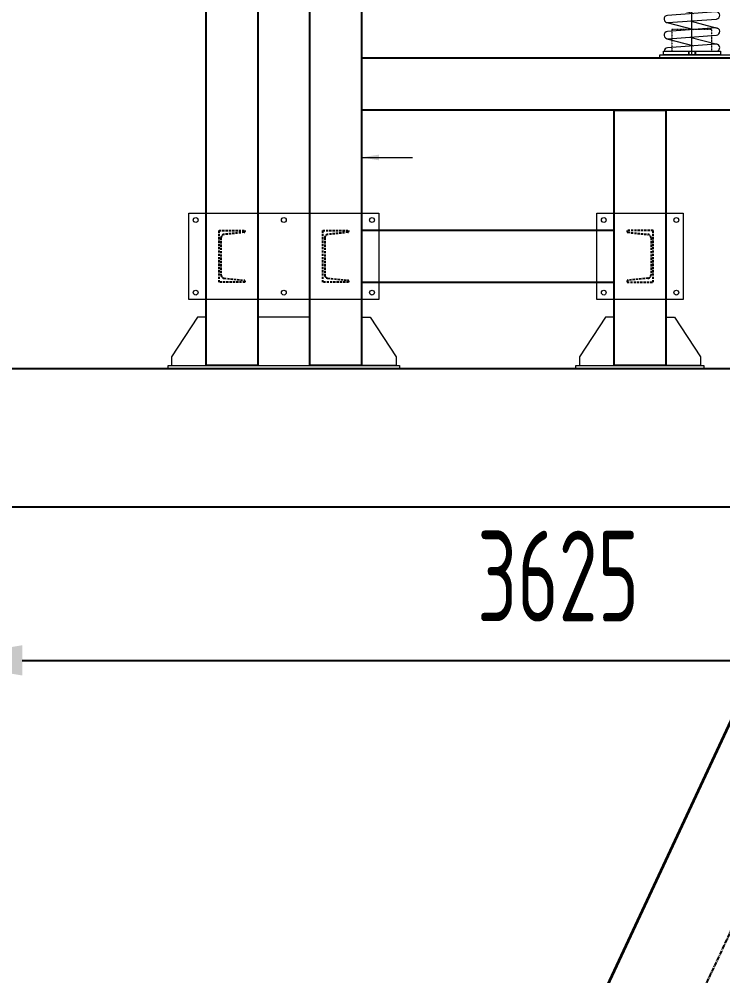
# Model space of a CAD drawing. Header units: millimetres. Extents: x -1263456 to 2767218, y -83310 to 50301.
# Drawn here: x 1102713 to 1104749, y -34535 to -31768 of the extents above; entities that cross this region are included whole.
import ezdxf

# ---------------------------------------------------------------- set-up
doc = ezdxf.new("R2010")
doc.units = ezdxf.units.MM
for name, pattern in [('AM_ISO08W050', [18, 12, -1.5, 3, -1.5]), ('AUSGEZOGEN', [0]), ('DASHDOT', [1, 0.5, -0.25, 0, -0.25]), ('HIDDEN', [9.525, 6.35, -3.175])]:
    doc.linetypes.add(name, pattern=pattern)
doc.layers.get('0').update_dxf_attribs({"color": 255, "lineweight": 50})
doc.layers.get('Defpoints').update_dxf_attribs({"linetype": 'AUSGEZOGEN'})
for name, color, linetype, lineweight in [('AM_0', 7, 'Continuous', 50), ('AM_5', 3, 'Continuous', 25), ('AM_6', 2, 'Continuous', 35), ('AM_7', 4, 'AM_ISO08W050', 25), ('AM_8', 1, 'Continuous', 25), ('CONT', 2, 'Continuous', 13)]:
    doc.layers.add(name, color=color, linetype=linetype, lineweight=lineweight)
doc.layers.add('Cont-Trolley', color=4, linetype='Continuous')
doc.layers.add('HID', color=2, linetype='HIDDEN')
doc.styles.add('ROMANS', font='romans.shx', dxfattribs={"width": 0.85})
doc.styles.get("Standard").update_dxf_attribs({"font": 'ISOCP.SHX', "width": 0.7})
doc.dimstyles.new('AM_ISO$0', dxfattribs={"dimtxt": 3.5, "dimasz": 3.5, "dimexe": 1, "dimexo": 1, "dimgap": 1.5, "dimtad": 1, "dimdsep": 46, "dimtxsty": 'Standard', "dimcen": 0, "dimclrd": 256, "dimclre": 256, "dimclrt": 2, "dimazin": 2, "dimtp": 0.1, "dimtm": 0.1, "dimtfac": 0.71, "dimtmove": 0, "dimatfit": 3, "dimfxl": 1, "dimlwd": -1, "dimlwe": -1, "dimarcsym": 1})
doc.dimstyles.new('CJN', dxfattribs={"dimtxt": 25, "dimasz": 25, "dimexe": 7.5, "dimexo": 7.5, "dimgap": 7.5, "dimtad": 1, "dimtoh": 1, "dimdec": 1, "dimzin": 12, "dimdsep": 46, "dimtxsty": 'ROMANS', "dimcen": 10, "dimclrd": 9, "dimclre": 9, "dimclrt": 2, "dimadec": 1, "dimazin": 3, "dimtfac": 0.7, "dimtdec": 1, "dimtmove": 0, "dimatfit": 3, "dimfxl": 1, "dimtolj": 1, "dimtzin": 0, "dimlwd": 9, "dimlwe": 9, "dimarcsym": 1})

# ---------------------------------------------------------------- blocks, each defined once
blk = doc.blocks.new('Type_15')
at = {"color": 3, "linetype": 'ByBlock'}
for p, q in [((-10, -10), (-10, 0)), ((-8.8, -10), (-8.8, 0)), ((0, -264), (0, 0)), ((8.8, -10), (8.8, 0)), ((10, -10), (10, 0)), ((-69.2, -31), (70.8, -20.5)), ((-5.9, -26.2), (72.6, -46.5)), ((-72.6, -30.7), (5.9, -51)), ((69.2, -46.2), (-70.8, -56.7)), ((-72.6, -77.4), (5.9, -97.7)), ((-69.2, -77.7), (70.8, -67.2)), ((-5.9, -72.9), (72.6, -93.2)), ((69.2, -92.9), (-70.8, -103.4)), ((-72.6, -124.1), (5.9, -144.4)), ((-69.2, -124.4), (70.8, -113.9)), ((-5.9, -119.6), (72.6, -139.9)), ((69.2, -139.6), (-70.8, -150.1)), ((-69.2, -171.1), (70.8, -160.6)), ((-72.6, -170.8), (5.9, -191.1)), ((69.2, -186.3), (-70.8, -196.8)), ((-5.9, -166.3), (72.6, -186.6)), ((-72.6, -217.5), (5.9, -237.8)), ((-69.2, -217.8), (70.8, -207.3)), ((-5.9, -213), (72.6, -233.3)), ((69.2, -233), (-70.8, -243.5)), ((-10, -254), (-10, -264)), ((-8.8, -254), (-8.8, -264)), ((8.8, -254), (8.8, -264)), ((10, -254), (10, -264))]:
    blk.add_line(p, q, dxfattribs=at)
for points in [[(82.5, -10), (-82.5, -10), (-82.5, 0), (82.5, 0)], [(82.5, -264), (-82.5, -264), (-82.5, -254), (82.5, -254)]]:
    blk.add_lwpolyline(points, close=True, dxfattribs=at)
at = {"color": 3, "linetype": 'DASHDOT'}
for points in [[(58, -10), (58, -73), (-58, -73), (-58, -10)], [(58, -254), (58, -191), (-58, -191), (-58, -254)]]:
    blk.add_lwpolyline(points, dxfattribs=at)
at = {"color": 3, "linetype": 'ByBlock'}
for centre, start, end in [((-70, -20.5), 90, 274.2892), ((70, -10), 274.2892, 0), ((70, -56.7), 274.2892, 94.2892), ((-70, -67.2), 94.2892, 274.2892), ((-70, -113.9), 94.2892, 274.2892), ((70, -103.4), 274.2892, 94.2892), ((-70, -160.6), 94.2892, 274.2892), ((70, -150.1), 274.2892, 94.2892), ((70, -196.8), 274.2892, 94.2892), ((-70, -207.3), 94.2892, 274.2892), ((-70, -254), 94.2892, 180), ((70, -243.5), 270, 94.2892)]:
    blk.add_arc(centre, 10.5, start, end, dxfattribs=at)
blk = doc.blocks.new('*D238')
at = {"layer": 'AM_5', "transparency": 16777216}
for p, q in [((1102459.5, -29658), (1102459.5, -33697.6)), ((1106084.6, -33074.7), (1106084.6, -33697.6)), ((1102722, -33622.6), (1105822.1, -33622.6))]:
    blk.add_line(p, q, dxfattribs=at)
for points in [[(1102722, -33578.8), (1102722, -33666.3), (1102459.5, -33622.6)], [(1105822.1, -33578.8), (1105822.1, -33666.3), (1106084.6, -33622.6)]]:
    blk.add_solid(points, dxfattribs=at)
at = {"layer": 'Defpoints', "color": 0, "transparency": 16777216}
for p in [(1102459.5, -29583, -0.1), (1106084.6, -32999.7, -3.3), (1106084.6, -33622.6)]:
    blk.add_point(p, dxfattribs=at)
at = {"layer": 'AM_5', "color": 2, "transparency": 16777216, "insert": (1104272.1, -33378.8), "char_height": 262.5, "attachment_point": 5, "bg_fill": 3, "box_fill_scale": 1.1, "bg_fill_color": 256, "bg_fill_true_color": 13158600, "bg_fill_transparency": 0}
blk.add_mtext('3625', dxfattribs=at)
blk = doc.blocks.new('A$Cb9ce5bf2')
at = {"layer": 'CONT', "elevation": 3.2}
for points in [[(1492.1, 1128.9), (1877.1, 1128.9), (1877.1, 1118.9), (1492.1, 1118.9)], [(79.3, 255), (79.3, 230), (179.3, 230), (179.3, 370), (154.3, 370)], [(479.3, 370), (329.3, 370), (329.3, 230), (479.3, 230)], [(729.3, 255), (729.3, 230), (629.3, 230), (629.3, 370), (654.3, 370)], [(1259.3, 255), (1259.3, 230), (1359.3, 230), (1359.3, 370), (1334.3, 370)], [(1609.3, 255), (1609.3, 230), (1509.3, 230), (1509.3, 370), (1534.3, 370)], [(69.3, 230), (739.3, 230), (739.3, 220), (69.3, 220)], [(1249.3, 230), (1619.3, 230), (1619.3, 220), (1249.3, 220)]]:
    blk.add_lwpolyline(points, close=True, dxfattribs=at)
at = {"layer": 'CONT', "color": 181, "elevation": 3.2}
for points in [[(129.3, 670.9), (679.3, 670.9), (679.3, 420.9), (129.3, 420.9)], [(1309.6, 670.9), (1559.6, 670.9), (1559.6, 420.9), (1309.6, 420.9)]]:
    blk.add_lwpolyline(points, close=True, dxfattribs=at)
at = {"layer": 'CONT', "color": 181}
for centre in [(149.3, 650.9), (404.3, 650.9), (659.3, 650.9), (1329.6, 650.9), (1539.6, 650.9), (149.3, 440.9), (404.3, 440.9), (659.3, 440.9), (1329.6, 440.9), (1539.6, 440.9)]:
    blk.add_circle(centre, 7, dxfattribs=at)
at = {"layer": 'Cont-Trolley', "color": 61}
for p, q in [((1867.1, 1118.9, 3.2), (629.3, 1118.9, 3.2)), ((1770.8, 968.9, 3.2), (629.3, 968.9, 3.2))]:
    blk.add_line(p, q, dxfattribs=at)
at = {"layer": 'Cont-Trolley', "color": 61, "elevation": 3.2}
for points in [[(179.3, 230), (179.3, 1344.6), (329.3, 1344.6), (329.3, 230), (329.3, 230), (179.3, 230)], [(479.3, 230), (479.3, 1344.6), (629.3, 1344.6), (629.3, 230), (629.3, 230), (479.3, 230)], [(1359.3, 230), (1359.3, 968.9), (1509.3, 968.9), (1509.3, 230), (1509.3, 230), (1359.3, 230)], [(629.3, 470.9), (1359.6, 470.9), (1359.6, 620.9), (629.3, 620.9), (629.3, 620.9), (629.3, 470.9)]]:
    blk.add_lwpolyline(points, close=True, dxfattribs=at)
at = {"layer": 'HID', "color": 61, "elevation": 3.2}
for points in [[(222.5, 599.2), (222.5, 492.5, 0.383864), (231.5, 482.6), (289.7, 476.5, -0.383864), (291.8, 474.1), (291.8, 470.9), (216.8, 470.9), (216.8, 620.9), (291.8, 620.9), (291.8, 617.7, -0.383864), (289.7, 615.3), (231.5, 609.2, 0.383864)], [(522.5, 599.2), (522.5, 492.5, 0.383864), (531.5, 482.6), (589.7, 476.5, -0.383864), (591.8, 474.1), (591.8, 470.9), (516.8, 470.9), (516.8, 620.9), (591.8, 620.9), (591.8, 617.7, -0.383864), (589.7, 615.3), (531.5, 609.2, 0.383864)], [(1466.4, 599.2), (1466.4, 492.5, -0.383864), (1457.4, 482.6), (1399.2, 476.5, 0.383864), (1397.1, 474.1), (1397.1, 470.9), (1472.1, 470.9), (1472.1, 620.9), (1397.1, 620.9), (1397.1, 617.7, 0.383864), (1399.2, 615.3), (1457.4, 609.2, -0.383864)]]:
    blk.add_lwpolyline(points, format="xyb", close=True, dxfattribs=at)
at = {"layer": 'CONT'}
blk.add_blockref('Type_15', (1584.6, 1392.9, 3.2), dxfattribs=at)
at = {"color": 6, "ltscale": 2.25}
blk.add_leader([(629.3, 831.9, 3.2), (776.2, 831.9, 3.2)], dimstyle='CJN', override={"dimtxt": 54, "dimasz": 50, "dimexe": 10, "dimexo": 10, "dimgap": 10, "dimdec": 0, "dimclrt": 3, "dimfxl": 0.18}, dxfattribs=at)

msp = doc.modelspace()

# ---------------------------------------------------------------- linework, layer by layer
at = {"layer": 'AM_7'}
msp.add_line((1102716.9, -38812.9, 0), (1105080.6, -33743.9, 0), dxfattribs=at)
at = {"layer": 'AM_8'}
for p, q in [((1108934.9, -32779.7), (1096784.9, -32779.7)), ((1108934.9, -33179.7), (1096784.9, -33179.7))]:
    msp.add_line(p, q, dxfattribs=at)

# ---------------------------------------------------------------- block references
at = {"layer": 'AM_0'}
msp.add_blockref('A$Cb9ce5bf2', (1103074.5, -32999.7, -3.2), dxfattribs=at)

# ---------------------------------------------------------------- next in the draw order: dimensions: what is measured, and where the dimension line sits
at = {"layer": 'AM_5'}
dim = msp.add_linear_dim(base=(1106084.6, -33622.6, 0.1), p1=(1102459.5, -29583, 0), p2=(1106084.6, -32999.7, -3.2), dimstyle='AM_ISO$0', override={"dimscale": 75, "dimdec": 0, "dimpost": '', "dimadec": 2, "dimtdec": 6, "dimtfill": 1}, dxfattribs=at)
dim.commit()
dim.dimension.update_dxf_attribs({"geometry": '*D238', "text_midpoint": (1104272.1, -33378.8, 0.1)})

# ---------------------------------------------------------------- next in the draw order: linework, layer by layer
at = {"layer": 'AM_6', "color": 2}
msp.add_line((1102716.9, -38203.9, 0), (1104823.2, -33686.9, 0), dxfattribs=at)

doc.saveas('drawing.dxf')
